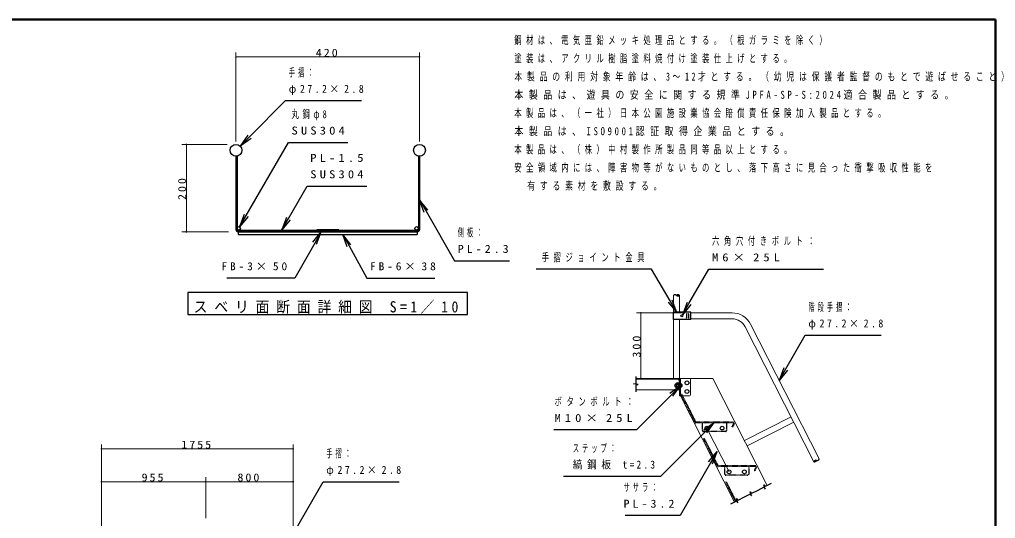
# Model space of a CAD drawing. Units: millimetres at full size, with parts at other scales. Extents: x -15630 to 0, y -2472 to 10680.
# Drawn here: x -8935 to 0, y 6113 to 10680 of the extents above; entities that cross this region are included whole.
import ezdxf

# ---------------------------------------------------------------- set-up
doc = ezdxf.new("R2010")
doc.units = ezdxf.units.MM
doc.linetypes.add('USER1', pattern=[4.5, 2.5, -2])
doc.linetypes.add('USER4', pattern=[8, 5, -3])
for name, color, linetype, lineweight in [('A3図枠', 7, 'Continuous', 25), ('線', 2, 'Continuous', 25), ('補助', 2, 'Continuous', 13)]:
    doc.layers.add(name, color=color, linetype=linetype, lineweight=lineweight)
doc.styles.add('ＭＳ ゴシック', font='')
doc.styles.get('ＭＳ ゴシック').set_extended_font_data('MS Gothic')

# ---------------------------------------------------------------- blocks, each defined once
blk = doc.blocks.new('dimension_origin')
at = {"color": 0, "linetype": 'Continuous', "lineweight": -2}
blk.add_circle((0, 0), 1.25, dxfattribs=at)

msp = doc.modelspace()

# ---------------------------------------------------------------- linework, layer by layer
at = {"layer": 'A3図枠', "lineweight": 50}
for p, q in [((0, 10680), (-15400, 10680)), ((0, 0), (0, 10680))]:
    msp.add_line(p, q, dxfattribs=at)
at = {"layer": '線'}
for p, q in [((-6953.169, 9428.533), (-6943.969, 9428.533)), ((-6953.169, 9428.533), (-6953.169, 8755.733)), ((-6943.969, 9428.533), (-6943.969, 9429.317)), ((-6943.969, 9428.533), (-6943.969, 8755.733)), ((-5282.369, 9428.533), (-5282.369, 9429.317)), ((-5273.169, 9428.533), (-5282.369, 9428.533)), ((-5282.369, 9428.533), (-5282.369, 8755.733)), ((-5273.169, 9428.533), (-5273.169, 8755.733)), ((-6934.769, 8746.533), (-6823.969, 8746.533)), ((-6934.769, 8737.333), (-6823.969, 8737.333)), ((-6933.192, 8752.533), (-6213.18, 8755.333)), ((-6933.169, 8752.533), (-6933.169, 8746.533)), ((-6933.169, 8746.533), (-6213.169, 8749.333)), ((-6933.169, 8737.333), (-6933.169, 8713.333)), ((-6933.169, 8737.333), (-5293.169, 8737.333)), ((-6933.169, 8713.333), (-5293.169, 8713.333)), ((-6823.969, 8746.533), (-6823.969, 8737.333)), ((-6013.157, 8755.333), (-6213.18, 8755.333)), ((-6213.169, 8749.333), (-6013.169, 8749.333)), ((-6013.169, 8749.333), (-5293.169, 8746.533)), ((-6013.157, 8755.333), (-5293.145, 8752.533)), ((-5402.369, 8746.533), (-5402.369, 8737.333)), ((-5402.369, 8746.533), (-5291.569, 8746.533)), ((-5402.369, 8737.333), (-5291.569, 8737.333)), ((-5293.169, 8752.533), (-5293.169, 8746.533)), ((-5293.169, 8737.333), (-5293.169, 8713.333)), ((-2788.985, 8000.295), (-2952.135, 8000.295)), ((-2952.135, 8000.295), (-2952.135, 7935.595)), ((-2828.985, 7985.347), (-2830.485, 7987.945)), ((-2827.485, 7987.945), (-2828.985, 7985.347)), ((-2828.985, 7985.347), (-2828.985, 7950.543)), ((-2808.985, 7985.347), (-2810.485, 7987.945)), ((-2807.485, 7987.945), (-2808.985, 7985.347)), ((-2808.985, 7985.347), (-2808.985, 7950.543)), ((-2788.985, 7935.595), (-2788.985, 8000.295)), ((-2788.985, 7935.595), (-2952.135, 7935.595)), ((-2828.985, 7950.543), (-2830.485, 7947.945)), ((-2827.485, 7947.945), (-2828.985, 7950.543)), ((-2808.985, 7950.543), (-2810.485, 7947.945)), ((-2807.485, 7947.945), (-2808.985, 7950.543)), ((-3312.591, 7346.371), (-3292.585, 7349.898)), ((-3272.585, 7339.319), (-3312.585, 7346.372)), ((-3292.585, 7412.845), (-3292.585, 7349.898)), ((-3292.585, 7390.545), (-2907.185, 7390.545)), ((-3292.585, 7335.792), (-3272.585, 7339.319)), ((-3292.585, 7335.792), (-3292.585, 7272.845)), ((-2920.378, 7350.175), (-2922.185, 7347.045)), ((-2922.185, 7347.045), (-2922.185, 7314.045)), ((-2906.185, 7350.175), (-2920.378, 7350.175)), ((-2906.185, 7340.36), (-2920.378, 7340.36)), ((-2906.185, 7350.175), (-2906.185, 7310.916)), ((-2906.185, 7348.945), (-2906.185, 7312.145)), ((-2901.185, 7348.945), (-2906.185, 7348.945)), ((-2906.185, 7330.807), (-2901.185, 7332.147)), ((-2906.185, 7328.944), (-2901.185, 7330.284)), ((-2897.185, 7350.545), (-2901.185, 7350.545)), ((-2901.185, 7350.545), (-2901.185, 7310.545)), ((-2901.185, 7348.945), (-2901.185, 7312.145)), ((-2897.185, 7380.545), (-2897.185, 7290.545)), ((-2897.185, 7350.545), (-2897.185, 7310.545)), ((-2892.585, 7395.145), (-2892.585, 7380.545)), ((-2882.185, 7350.545), (-2886.185, 7350.545)), ((-2886.185, 7350.545), (-2886.185, 7310.545)), ((-2882.185, 7350.545), (-2882.185, 7310.545)), ((-2882.185, 7347.845), (-2880.185, 7347.845)), ((-2882.185, 7347.845), (-2882.185, 7313.245)), ((-2880.185, 7347.845), (-2880.185, 7313.245)), ((-2871.485, 7338.545), (-2871.485, 7322.545)), ((-2920.378, 7310.916), (-2922.185, 7314.045)), ((-2906.185, 7320.73), (-2920.378, 7320.73)), ((-2906.185, 7310.916), (-2920.378, 7310.916)), ((-2901.185, 7312.145), (-2906.185, 7312.145)), ((-2897.185, 7310.545), (-2901.185, 7310.545)), ((-2882.185, 7310.545), (-2886.185, 7310.545)), ((-2882.185, 7313.245), (-2880.185, 7313.245)), ((-2052.196, 6434.106), (-2108.282, 6405.529)), ((-2245.248, 6358.194), (-2233.023, 6341.97)), ((-2233.369, 6319.347), (-2245.245, 6358.189)), ((-2176.936, 6370.547), (-2233.023, 6341.97)), ((-2120.85, 6399.124), (-2176.936, 6370.547)), ((-2120.85, 6399.124), (-2108.628, 6382.905)), ((-2120.507, 6421.753), (-2108.282, 6405.529)), ((-2108.628, 6382.905), (-2120.504, 6421.748)), ((-2370.332, 6272.007), (-2426.418, 6243.43)), ((-2370.332, 6272.007), (-2358.11, 6255.788)), ((-2369.989, 6294.635), (-2357.763, 6278.411)), ((-2358.11, 6255.788), (-2369.985, 6294.63)), ((-2301.677, 6306.989), (-2357.763, 6278.411)), ((-2245.591, 6335.566), (-2301.677, 6306.989)), ((-2245.591, 6335.566), (-2233.369, 6319.347))]:
    msp.add_line(p, q, dxfattribs=at)
at = {"layer": '線', "color": 7, "lineweight": 13}
for p, q in [((-2946.985, 8155.145), (-2946.985, 8000.295)), ((-2892.585, 8155.145), (-2892.585, 8000.295)), ((-2412.119, 7995.145), (-2788.985, 7995.145)), ((-2946.985, 7935.595), (-2946.985, 7395.145)), ((-2892.585, 7935.595), (-2892.585, 7395.145)), ((-2788.985, 7940.745), (-2412.119, 7940.745)), ((-2290.229, 7866.051), (-1661.935, 6632.954)), ((-2241.759, 7890.748), (-1613.464, 6657.651)), ((-3292.585, 7395.145), (-2892.585, 7395.145)), ((-2802.585, 7395.145), (-2892.585, 7395.145)), ((-2892.585, 7395.145), (-2892.585, 7235.145)), ((-2892.585, 7380.545), (-2892.585, 7290.545)), ((-2884.585, 7395.145), (-2589.007, 7395.145)), ((-2792.585, 7385.145), (-2792.585, 7245.145)), ((-2589.007, 7395.145), (-2089.618, 6415.038)), ((-3292.585, 7290.545), (-2892.585, 7290.545)), ((-2892.585, 7235.145), (-2802.585, 7235.145)), ((-2884.585, 7235.145), (-2388.996, 6262.497)), ((-2298.799, 6825.579), (-1871.116, 7043.495)), ((-2274.102, 6777.108), (-1846.419, 6995.024)), ((-2642.92, 6940.552), (-2439.11, 6540.552))]:
    msp.add_line(p, q, dxfattribs=at)
at = {"layer": '線', "linetype": 'USER4'}
msp.add_line((-2886.185, 7395.145), (-2886.185, 7235.145), dxfattribs=at)
at = {"layer": '線', "color": 4, "linetype": 'USER1'}
for p, q in [((-2872.761, 7247.98), (-2876.86, 7245.891)), ((-2748.298, 6993.575), (-2876.86, 7245.891)), ((-2742.418, 6996.571), (-2870.979, 7248.888)), ((-2402.12, 6995.152), (-2740.101, 6995.152)), ((-2402.12, 6988.552), (-2740.101, 6988.552)), ((-2682.92, 6918.552), (-2682.92, 6988.552)), ((-2462.92, 6988.552), (-2462.92, 6918.552)), ((-2398.021, 6981.863), (-2413.905, 6950.69)), ((-2392.141, 6978.867), (-2408.024, 6947.694)), ((-2472.92, 6908.552), (-2672.92, 6908.552)), ((-2409.806, 6948.601), (-2413.905, 6950.69)), ((-2668.951, 6847.98), (-2673.05, 6845.891)), ((-2544.488, 6593.575), (-2673.05, 6845.891)), ((-2538.607, 6596.571), (-2667.169, 6848.888)), ((-2198.31, 6595.152), (-2536.291, 6595.152)), ((-2198.31, 6588.552), (-2536.291, 6588.552)), ((-2479.11, 6518.552), (-2479.11, 6588.552)), ((-2259.11, 6588.552), (-2259.11, 6518.552)), ((-2194.211, 6581.863), (-2210.095, 6550.69)), ((-2205.996, 6548.601), (-2210.095, 6550.69)), ((-2188.33, 6578.867), (-2204.214, 6547.694)), ((-2465.141, 6447.98), (-2469.239, 6445.891)), ((-2378.516, 6267.837), (-2469.239, 6445.891)), ((-2269.11, 6508.552), (-2469.11, 6508.552)), ((-2372.636, 6270.833), (-2463.359, 6448.888))]:
    msp.add_line(p, q, dxfattribs=at)
at = {"layer": '線'}
msp.add_lwpolyline([(-6213.169, 8737.333), (-6013.169, 8737.333), (-6013.169, 8749.333), (-6213.169, 8749.333)], close=True, dxfattribs=at)
for centre, radius in [((-6953.169, 9482.933), 54.4), ((-5273.169, 9482.933), 54.4), ((-6927.969, 8768.554), 16), ((-5298.369, 8768.554), 16), ((-2870.985, 7967.945), 10), ((-2824.585, 7355.145), 17.3), ((-2824.585, 7275.145), 17.3), ((-2642.92, 6940.552), 17.3), ((-2502.92, 6940.552), 17.3), ((-2439.11, 6540.552), 17.3), ((-2299.11, 6540.552), 17.3)]:
    msp.add_circle(centre, radius, dxfattribs=at)
for centre, radius, start, end in [((-6934.769, 8755.733), 18.4, 180, 270), ((-6934.769, 8755.733), 9.2, 180, 270), ((-5291.569, 8755.733), 18.4, 270, 0), ((-5291.569, 8755.733), 9.2, 270, 0), ((-2933.385, 8140.719), 19.826, 46.68802, 133.31198), ((-2906.185, 8140.719), 19.826, 46.68802, 133.31198), ((-2906.185, 8169.571), 19.826, 226.68802, 313.31198), ((-2922.185, 7330.545), 15, 90, 270), ((-2894.627, 7330.545), 27.558, 159.136, 200.864), ((-2911.878, 7345.268), 9.815, 150.00001, 209.99999), ((-2907.185, 7380.545), 10, 0, 90), ((-2889.357, 7330.545), 19.581, 24.11411, 62.06758), ((-2911.878, 7315.823), 9.815, 150.00001, 209.99999), ((-2889.357, 7330.545), 19.581, 297.93242, 335.88589), ((-1643.268, 6626.274), 19.826, 73.68802, 160.31198), ((-1656.366, 6651.982), 19.826, 253.68802, 340.31198), ((-1632.131, 6664.33), 19.826, 253.68802, 340.31198)]:
    msp.add_arc(centre, radius, start, end, dxfattribs=at)
at = {"layer": '線', "color": 7, "lineweight": 13}
for centre, radius, start, end in [((-2412.119, 7803.945), 191.2, 27, 90), ((-2412.119, 7803.945), 136.8, 27, 90), ((-2907.185, 7380.545), 14.6, 0, 90), ((-2802.585, 7385.145), 10, 0, 90), ((-2802.585, 7245.145), 10, 270, 0)]:
    msp.add_arc(centre, radius, start, end, dxfattribs=at)
at = {"layer": '線', "color": 4, "linetype": 'USER1'}
for centre, radius, start, end in [((-2740.101, 6997.752), 9.2, 207, 270), ((-2740.101, 6997.752), 2.6, 207, 270), ((-2402.12, 6983.952), 11.2, 333, 90), ((-2402.12, 6983.952), 4.6, 333, 90), ((-2672.92, 6918.552), 10, 180, 270), ((-2472.92, 6918.552), 10, 270, 0), ((-2536.291, 6597.752), 9.2, 207, 270), ((-2536.291, 6597.752), 2.6, 207, 270), ((-2198.31, 6583.952), 11.2, 333, 90), ((-2198.31, 6583.952), 4.6, 333, 90), ((-2469.11, 6518.552), 10, 180, 270), ((-2269.11, 6518.552), 10, 270, 0)]:
    msp.add_arc(centre, radius, start, end, dxfattribs=at)
at = {"layer": '補助'}
for p, q in [((-6953.169, 9562.933), (-6953.169, 10377.333)), ((-5273.169, 9562.933), (-5273.169, 10377.333)), ((-6953.169, 10337.333), (-5273.169, 10337.333)), ((-7033.169, 9537.333), (-7447.569, 9537.333)), ((-7407.569, 8737.333), (-7407.569, 9537.333)), ((-7021.169, 8737.333), (-7447.569, 8737.333)), ((-2868.985, 7995.145), (-3286.985, 7995.145)), ((-3246.985, 7395.145), (-3246.985, 7995.145)), ((-3026.985, 7395.145), (-3286.985, 7395.145)), ((-8185.603, 3530), (-8185.603, 6790)), ((-8185.603, 6750), (-6430.378, 6750)), ((-6430.378, 5843.6), (-6430.378, 6790)), ((-8185.603, 3530), (-8185.603, 6490)), ((-8185.603, 6450), (-7230.378, 6450)), ((-7230.378, 6116.4), (-7230.378, 6490)), ((-7230.378, 6116.4), (-7230.378, 6490)), ((-7230.378, 6450), (-6430.378, 6450)), ((-6430.378, 5843.6), (-6430.378, 6490))]:
    msp.add_line(p, q, dxfattribs=at)
at = {"layer": '補助', "lineweight": 25}
for p, q in [((-6829.849, 9606.253), (-6498.769, 9937.333)), ((-6498.769, 9937.333), (-6458.769, 9937.333)), ((-6458.769, 9937.333), (-5802.95, 9937.333)), ((-6843.991, 9620.395), (-6914.702, 9521.4)), ((-6914.702, 9521.4), (-6829.849, 9606.253)), ((-6815.707, 9592.111), (-6914.702, 9521.4)), ((-6859.969, 8886.333), (-6473.721, 9555.333)), ((-6473.721, 9555.333), (-6433.721, 9555.333)), ((-6433.721, 9555.333), (-5928.293, 9555.333)), ((-6473.9, 8858.009), (-6302.24, 9155.333)), ((-6302.24, 9155.333), (-6262.24, 9155.333)), ((-6262.24, 9155.333), (-5756.812, 9155.333)), ((-5230.489, 8914.61), (-5273.169, 9028.533)), ((-5195.848, 8934.61), (-5273.169, 9028.533)), ((-5273.169, 9028.533), (-5213.169, 8924.61)), ((-6877.289, 8896.333), (-6919.969, 8782.41)), ((-6919.969, 8782.41), (-6859.969, 8886.333)), ((-6842.648, 8876.333), (-6919.969, 8782.41)), ((-6491.221, 8868.009), (-6533.9, 8754.086)), ((-6533.9, 8754.086), (-6473.9, 8858.009)), ((-6456.58, 8848.009), (-6533.9, 8754.086)), ((-5213.169, 8924.61), (-4952.102, 8472.43)), ((-6249.824, 8642.867), (-6173.169, 8737.333)), ((-6173.169, 8737.333), (-6232.433, 8632.989)), ((-6215.042, 8623.112), (-6173.169, 8737.333)), ((-5935.354, 8598.611), (-5975.835, 8713.333)), ((-5900.335, 8617.941), (-5975.835, 8713.333)), ((-5975.835, 8713.333), (-5917.844, 8608.276)), ((-6232.433, 8632.989), (-6413.988, 8313.333)), ((-5917.844, 8608.276), (-5755.039, 8313.333)), ((-4952.102, 8472.43), (-4912.102, 8472.43)), ((-4912.102, 8472.43), (-4449.531, 8472.43)), ((-6453.988, 8313.333), (-7037.053, 8313.333)), ((-6413.988, 8313.333), (-6453.988, 8313.333)), ((-5755.039, 8313.333), (-5715.039, 8313.333)), ((-5715.039, 8313.333), (-5131.974, 8313.333)), ((-3187.752, 8395.145), (-4204.615, 8395.145)), ((-3147.752, 8395.145), (-3187.752, 8395.145)), ((-2979.785, 8104.218), (-3147.752, 8395.145)), ((-2805.985, 8080.529), (-2624.341, 8395.145)), ((-2624.341, 8395.145), (-2584.341, 8395.145)), ((-2584.341, 8395.145), (-1573.931, 8395.145)), ((-2997.105, 8094.218), (-2919.785, 8000.295)), ((-2919.785, 8000.295), (-2979.785, 8104.218)), ((-2962.464, 8114.218), (-2919.785, 8000.295)), ((-2823.305, 8090.529), (-2865.985, 7976.606)), ((-2865.985, 7976.606), (-2805.985, 8080.529)), ((-2788.664, 8070.529), (-2865.985, 7976.606)), ((-1920.199, 7481.333), (-1741.727, 7790.456)), ((-1741.727, 7790.456), (-1701.727, 7790.456)), ((-1701.727, 7790.456), (-1045.908, 7790.456)), ((-1937.52, 7491.333), (-1980.199, 7377.41)), ((-1980.199, 7377.41), (-1920.199, 7481.333)), ((-1902.879, 7471.333), (-1980.199, 7377.41)), ((-2981.18, 7259.835), (-2882.185, 7330.545)), ((-2882.185, 7330.545), (-2967.038, 7245.693)), ((-2952.896, 7231.55), (-2882.185, 7330.545)), ((-2967.038, 7245.693), (-3287.724, 6925.006)), ((-2670.105, 6924.441), (-2571.11, 6995.152)), ((-2571.11, 6995.152), (-2655.963, 6910.299)), ((-2641.821, 6896.157), (-2571.11, 6995.152)), ((-3327.724, 6925.006), (-4044.059, 6925.006)), ((-3287.724, 6925.006), (-3327.724, 6925.006)), ((-2655.963, 6910.299), (-3067.997, 6498.265)), ((-2626.142, 6633.107), (-2548.822, 6727.03)), ((-2548.822, 6727.03), (-2608.822, 6623.107)), ((-2591.501, 6613.107), (-2548.822, 6727.03)), ((-2608.822, 6623.107), (-2887.744, 6140)), ((-6483.824, 5881.123), (-6155.383, 6450)), ((-6155.383, 6450), (-6115.383, 6450)), ((-6115.383, 6450), (-5459.564, 6450)), ((-3107.997, 6498.265), (-3953.897, 6498.265)), ((-3067.997, 6498.265), (-3107.997, 6498.265)), ((-2927.744, 6140), (-3390.315, 6140)), ((-2887.744, 6140), (-2927.744, 6140))]:
    msp.add_line(p, q, dxfattribs=at)
msp.add_lwpolyline([(-7393.169, 8180), (-7393.169, 7980), (-4833.169, 7980), (-4833.169, 8180)], close=True, dxfattribs=at)

# ---------------------------------------------------------------- block references
at = {"layer": '補助', "xscale": 2.67, "yscale": 2.67}
for p in [(-6953.169, 10337.333), (-8185.603, 6750), (-8185.603, 6450), (-7230.378, 6450)]:
    msp.add_blockref('dimension_origin', p, dxfattribs=at)
for p, rotation in [((-5273.169, 10337.333), 180), ((-7407.569, 9537.333), 270), ((-7407.569, 8737.333), 90), ((-3246.985, 7995.145), 270), ((-3246.985, 7395.145), 90), ((-6430.378, 6750), 180), ((-7230.378, 6450), 180), ((-6430.378, 6450), 180)]:
    msp.add_blockref('dimension_origin', p, dxfattribs=dict(at, rotation=rotation))

# ---------------------------------------------------------------- texts
at = {"layer": '補助', "style": 'ＭＳ ゴシック'}
for s, insert, char_height, attachment_point in [('\\T1.61;\\W0.65;鋼材は、電気亜鉛メッキ処理品とする。（根ガラミを除く）', (-4404.791, 10527.875), 73.31, 1), ('\\T1.33;\\W1.1;420', (-6113.169, 10338.333), 73.31, 8), ('\\T1.61;\\W0.65;塗装は、アクリル樹脂塗料焼付け塗装仕上げとする。', (-4404.791, 10361.208), 73.31, 1), ('\\T1.5;\\W0.55;手摺：', (-6469.769, 10232.333), 73.31, 1), ('\\T1.61;\\W0.7;本製品の利用対象年齢は、3～12才とする。（幼児は保護者監督のもとで遊ばせること）', (-4404.791, 10194.542), 73.31, 1), ('\\T1.5;\\W0.9;φ27.2×2.8', (-6469.769, 10082.333), 73.31, 1), ('\\T1.61;\\W0.8;本製品は、遊具の安全に関する規準JPFA-SP-S:2024適合製品とする。', (-4404.791, 10027.875), 73.31, 1), ('\\T1.5;\\W0.65;丸鋼φ8', (-6444.721, 9850.333), 73.31, 1), ('\\T1.61;\\W0.65;本製品は、（一社）日本公園施設業協会賠償責任保険加入製品とする。', (-4404.791, 9861.208), 73.31, 1), ('\\T1.5;\\W1.15;SUS304', (-6444.721, 9700.333), 73.31, 1), ('\\T1.61;\\W0.8;本製品は、ISO9001認証取得企業品とする。', (-4404.791, 9694.542), 73.31, 1), ('\\T1.61;\\W0.65;本製品は、（株）中村製作所製品同等品以上とする。', (-4404.791, 9527.875), 73.31, 1), ('\\T1.5;\\W1.15;PL-1.5', (-6273.24, 9450.333), 73.31, 1), ('\\T1.5;\\W1.15;SUS304', (-6273.24, 9300.333), 73.31, 1), ('\\T1.61;\\W0.65;安全領域内には、障害物等がないものとし、落下高さに見合った衝撃吸収性能を', (-4404.791, 9361.208), 73.31, 1), ('\\T1.61;\\W0.7;\\~\\~有する素材を敷設する。', (-4404.791, 9194.542), 73.31, 1), ('\\T1.5;\\W0.55;側板：', (-4923.102, 8767.43), 73.31, 1), ('\\T1.64;\\W0.65;六角穴付きボルト：', (-2595.341, 8690.145), 73.31, 1), ('\\T1.5;\\W1.1;PL-2.3', (-4923.102, 8617.43), 73.31, 1), ('\\T1.64;\\W0.65;手摺ジョイント金具', (-4154.752, 8540.145), 73.31, 1), ('\\T1.64;\\W1.15;M6×25L', (-2595.341, 8540.145), 73.31, 1), ('\\T1.5;\\W1.05;FB-3×50', (-7086.703, 8458.333), 73.31, 1), ('\\T1.5;\\W1.05;FB-6×38', (-5726.039, 8458.333), 73.31, 1), ('\\T1.5;\\W0.9;スベリ面断面詳細図\\~S=1／10', (-6113.169, 7986.667), 102.6, 8), ('\\T1.5;\\W0.55;階段手摺：', (-1712.727, 8085.456), 73.31, 1), ('\\T1.5;\\W0.9;φ27.2×2.8', (-1712.727, 7935.456), 73.31, 1), ('\\T1.64;\\W0.65;ボタンボルト：', (-4036.724, 7220.006), 73.31, 1), ('\\T1.64;\\W1.15;M10×25L', (-4036.724, 7070.006), 73.31, 1), ('\\T1.33;\\W1.1;1755', (-7307.99, 6751), 73.31, 8), ('\\T1.5;\\W0.55;ステップ：', (-3869.283, 6793.265), 73.31, 1), ('\\T1.5;\\W0.55;手摺：', (-6126.383, 6745), 73.31, 1), ('\\T1.5;\\W0.85;縞鋼板\\~t=2.3', (-3869.283, 6643.265), 73.31, 1), ('\\T1.33;\\W1.1;955', (-7707.99, 6451), 73.31, 8), ('\\T1.33;\\W1.1;800', (-6830.378, 6451), 73.31, 8), ('\\T1.5;\\W0.9;φ27.2×2.8', (-6126.383, 6595), 73.31, 1), ('\\T1.5;\\W0.55;ササラ：', (-3405.315, 6435), 73.31, 1), ('\\T1.5;\\W1.1;PL-3.2', (-3405.315, 6285), 73.31, 1)]:
    msp.add_mtext(s, dxfattribs=dict(at, insert=insert, char_height=char_height, attachment_point=attachment_point))
at = {"layer": '補助', "char_height": 73.31, "attachment_point": 8, "rotation": 90, "style": 'ＭＳ ゴシック'}
for s, insert in [('\\T1.33;\\W1.1;200', (-7408.569, 9137.333)), ('\\T1.33;\\W1.1;300', (-3247.985, 7695.145))]:
    msp.add_mtext(s, dxfattribs=dict(at, insert=insert))

doc.saveas('drawing.dxf')
